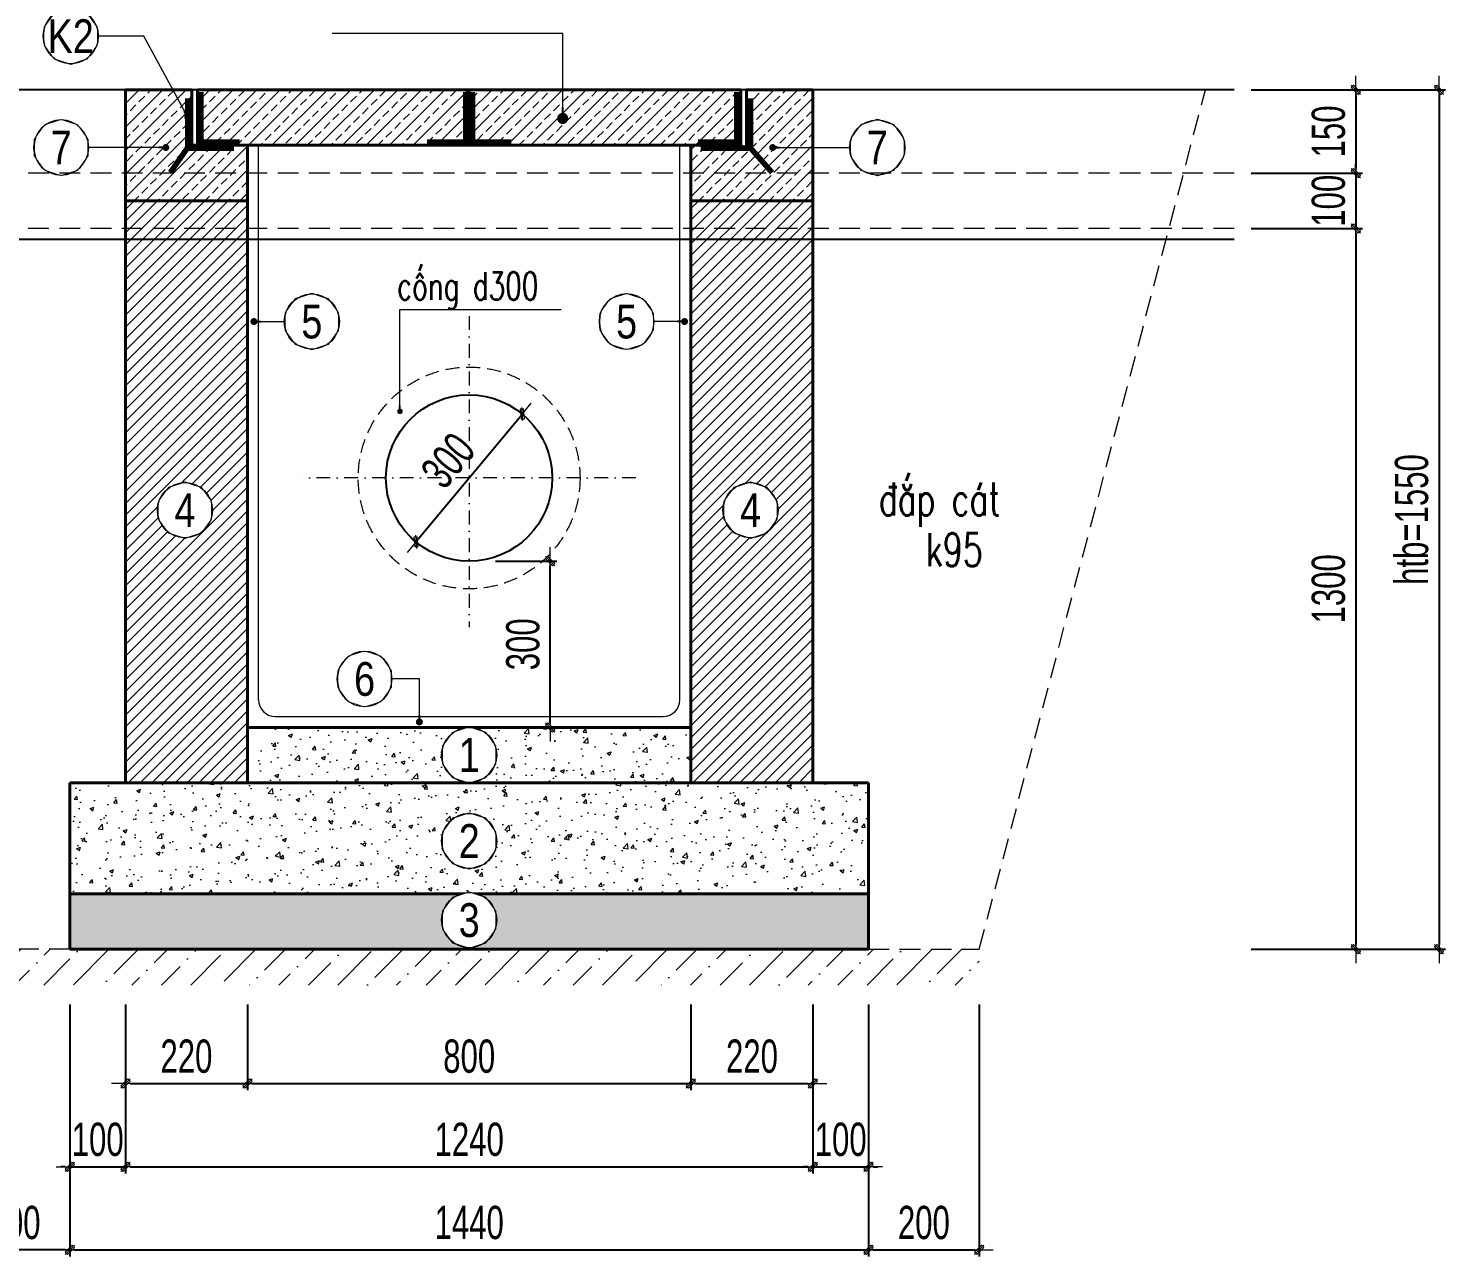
# Model space of a CAD drawing. Header units: inches. Extents: x -676 to 53517, y -16349 to 46516.
# Drawn here: x 28391 to 30947, y 23474 to 25689 of the extents above; entities that cross this region are included whole.
import ezdxf
from ezdxf.enums import TextEntityAlignment as Align

# ---------------------------------------------------------------- set-up
doc = ezdxf.new("R2010")
doc.units = ezdxf.units.IN
doc.header["$MEASUREMENT"] = 0
doc.set_wipeout_variables(frame=1)
doc.linetypes.add('DASHDOT', pattern=[1, 0.5, -0.25, 0, -0.25])
doc.linetypes.add('HIDDEN', pattern=[0.375, 0.25, -0.125])
for name, color, linetype, lineweight in [('dim', 144, 'Continuous', 13), ('hatch', 67, 'Continuous', 9), ('LC Dim', 8, 'Continuous', 18), ('LC Hatch', 252, 'Continuous', 9), ('LC ISO', 153, 'Continuous', 13), ('LC MANH DUT', 35, 'HIDDEN', 5), ('LC Net dam2', 6, 'Continuous', 40), ('LC Net manh', 9, 'Continuous', 5), ('LC Net thay', 7, 'Continuous', 25), ('LC Net truc', 79, 'DASHDOT', 13), ('LC Text1', 3, 'Continuous', 20), ('THEPDOC', 1, 'Continuous', 40)]:
    doc.layers.add(name, color=color, linetype=linetype, lineweight=lineweight)
doc.styles.add('General text 2', font='arial.ttf')
doc.styles.add('HOATBIF', font='hoatbif.shx', dxfattribs={"width": 0.7})
doc.styles.add('LC 3', font='vnsimli.shx', dxfattribs={"width": 0.75})
doc.styles.add('TXTDIM', font='', dxfattribs={"width": 0.7})
doc.styles.get('TXTDIM').set_extended_font_data('.VnArial')
doc.dimstyles.new('1-100(1-25)', dxfattribs={"dimscale": 25, "dimtxt": 2.5, "dimasz": 0.35, "dimexe": 0.5, "dimexo": 0, "dimgap": 0.8, "dimtad": 1, "dimdec": 0, "dimzin": 0, "dimdsep": 46, "dimtxsty": 'HOATBIF', "dimblk1": 'DOT', "dimblk2": 'DOT', "dimsah": 1, "dimcen": -1, "dimdle": 1, "dimclrd": 256, "dimclre": 256, "dimclrt": 4, "dimadec": 3, "dimazin": 2, "dimtfac": 0.333333, "dimtdec": 0, "dimtix": 1, "dimtmove": 2, "dimatfit": 3, "dimldrblk": 'DOT', "dimfxl": 1, "dimtvp": 0.833333, "dimtolj": 1, "dimtzin": 0, "dimarcsym": 0})
doc.dimstyles.new('DIM20', dxfattribs={"dimscale": 20, "dimtxt": 2.5, "dimasz": 0.3, "dimexe": 0.5, "dimexo": 0, "dimgap": 0.5, "dimtad": 1, "dimdec": 0, "dimzin": 12, "dimdsep": 46, "dimtxsty": 'TXTDIM', "dimblk": 'SLASH', "dimcen": 1.5, "dimclrd": 144, "dimclre": 144, "dimclrt": 1, "dimaunit": 1, "dimadec": 0, "dimazin": 0, "dimtfac": 1, "dimtdec": 0, "dimtix": 1, "dimtmove": 0, "dimatfit": 3, "dimldrblk": 'DOT', "dimfxl": 2, "dimtolj": 1, "dimtzin": 0, "dimlwd": 9, "dimlwe": 9, "dimarcsym": 1})
doc.dimstyles.new('DIM25', dxfattribs={"dimscale": 25, "dimtxt": 2.5, "dimasz": 0.3, "dimexe": 0.5, "dimexo": 0, "dimgap": 0.5, "dimtad": 1, "dimdec": 0, "dimzin": 12, "dimdsep": 46, "dimtxsty": 'TXTDIM', "dimblk": 'SLASH', "dimcen": 1.5, "dimclrd": 144, "dimclre": 144, "dimclrt": 1, "dimadec": 0, "dimazin": 0, "dimtfac": 1, "dimtdec": 0, "dimtix": 1, "dimtmove": 0, "dimatfit": 3, "dimldrblk": 'DOT', "dimfxl": 2, "dimtolj": 1, "dimtzin": 0, "dimlwd": 9, "dimlwe": 9, "dimarcsym": 1})

# ---------------------------------------------------------------- blocks, each defined once
blk = doc.blocks.new('_Dot')
at = {"color": 0, "linetype": 'ByBlock', "lineweight": -2}
blk.add_line((-0.5, 0), (-1, 0), dxfattribs=at)
at = {"color": 0, "linetype": 'ByBlock', "const_width": 0.5}
blk.add_lwpolyline([(-0.25, 0, 1), (0.25, 0, 1)], format="xyb", close=True, dxfattribs=at)
blk = doc.blocks.new('SLASH')
at = {"layer": 'dim', "color": 16, "linetype": 'Continuous'}
for p, q in [((-1.2, 0), (1.2, 0)), ((-0.6, -0.6), (0.6, 0.6))]:
    blk.add_line(p, q, dxfattribs=at)
blk = doc.blocks.new('DOT')
at = {"layer": 'LC Dim'}
blk.add_line((-3, 0), (3, 0), dxfattribs=at)
at = {"layer": 'LC Dim', "color": 4}
blk.add_line((-1, -1), (1, 1), dxfattribs=at)
blk.add_lwpolyline([(0.5, 1), (-1, -0.5), (-0.5, -1), (1, 0.5)], close=True, dxfattribs=at)
blk = doc.blocks.new('*D185')
at = {"layer": 'Defpoints', "color": 0, "transparency": 16777216}
for p in [(29233.3, 24728.4), (29332.1, 24728.4), (29233.3, 24428.4)]:
    blk.add_point(p, dxfattribs=at)
at = {"layer": 'LC Dim', "lineweight": -2, "transparency": 16777216}
for p, q in [((29233.3, 24728.4), (29344.1, 24728.4)), ((29332.1, 24436.8), (29332.1, 24720)), ((29233.3, 24428.4), (29344.1, 24428.4))]:
    blk.add_line(p, q, dxfattribs=at)
at = {"layer": 'LC Dim', "lineweight": -2, "transparency": 16777216, "xscale": 8.399999999999999, "yscale": 8.399999999999999, "zscale": 8.399999999999999}
for p, rotation in [((29332.1, 24728.4), 90), ((29332.1, 24428.4), 270)]:
    blk.add_blockref('DOT', p, dxfattribs=dict(at, rotation=rotation))
at = {"layer": 'LC Dim', "color": 4, "transparency": 16777216, "insert": (29282.9, 24578.4), "char_height": 60, "attachment_point": 5, "rotation": 90, "style": 'HOATBIF'}
blk.add_mtext('\\A1;300', dxfattribs=at)
blk = doc.blocks.new('*U66')
at = {"layer": 'Defpoints'}
blk.add_lwpolyline([(0, 4.25), (-2.5, 3.44), (-4.04, 1.31), (-4.04, -1.31), (-2.5, -3.44), (0, -4.25), (2.5, -3.44), (4.04, -1.31), (4.04, 1.31), (2.5, 3.44)], close=True, dxfattribs=at)
at = {"layer": 'LC Text1', "style": 'General text 2', "width": 0.8, "flags": 8}
blk.add_attdef('SYMBOL', text='', height=5.2, dxfattribs=at).set_placement((0, 0), align=Align.MIDDLE_CENTER)
blk.add_wipeout([(0, 4.25), (-2.5, 3.44), (-4.04, 1.31), (-4.04, -1.31), (-2.5, -3.44), (0, -4.25), (2.5, -3.44), (4.04, -1.31), (4.04, 1.31), (2.5, 3.44)]).dxf.layer = 'LC Net manh'
at = {"layer": 'LC ISO'}
blk.add_circle((0, 0), 4.25, dxfattribs=at)
blk = doc.blocks.new('*D186')
at = {"layer": 'Defpoints', "color": 0, "transparency": 16777216}
for p in [(28465.9, 23928.8), (28565.9, 23928.8), (28565.9, 23635.9)]:
    blk.add_point(p, dxfattribs=at)
at = {"layer": 'LC Dim', "lineweight": -2, "transparency": 16777216}
for p, q in [((28465.9, 23928.8), (28465.9, 23623.9)), ((28565.9, 23928.8), (28565.9, 23623.9)), ((28457.5, 23635.9), (28449.1, 23635.9)), ((28465.9, 23635.9), (28565.9, 23635.9)), ((28574.3, 23635.9), (28582.7, 23635.9))]:
    blk.add_line(p, q, dxfattribs=at)
at = {"layer": 'LC Dim', "lineweight": -2, "transparency": 16777216, "xscale": 8.399999999999999, "yscale": 8.399999999999999, "zscale": 8.399999999999999}
blk.add_blockref('DOT', (28465.9, 23635.9), dxfattribs=at)
at = {"layer": 'LC Dim', "lineweight": -2, "transparency": 16777216, "xscale": 8.399999999999999, "yscale": 8.399999999999999, "zscale": 8.399999999999999, "rotation": 180}
blk.add_blockref('DOT', (28565.9, 23635.9), dxfattribs=at)
at = {"layer": 'LC Dim', "color": 4, "transparency": 16777216, "insert": (28515.9, 23685.1), "char_height": 60, "attachment_point": 5, "style": 'HOATBIF'}
blk.add_mtext('\\A1;100', dxfattribs=at)
blk = doc.blocks.new('*D187')
at = {"layer": 'Defpoints', "color": 0, "transparency": 16777216}
for p in [(28565.9, 23928.8), (28785.9, 23928.8), (28785.9, 23785.9)]:
    blk.add_point(p, dxfattribs=at)
at = {"layer": 'LC Dim', "lineweight": -2, "transparency": 16777216}
for p, q in [((28565.9, 23928.8), (28565.9, 23773.9)), ((28785.9, 23928.8), (28785.9, 23773.9)), ((28574.3, 23785.9), (28777.5, 23785.9))]:
    blk.add_line(p, q, dxfattribs=at)
at = {"layer": 'LC Dim', "lineweight": -2, "transparency": 16777216, "xscale": 8.399999999999999, "yscale": 8.399999999999999, "zscale": 8.399999999999999, "rotation": 180}
blk.add_blockref('DOT', (28565.9, 23785.9), dxfattribs=at)
at = {"layer": 'LC Dim', "lineweight": -2, "transparency": 16777216, "xscale": 8.399999999999999, "yscale": 8.399999999999999, "zscale": 8.399999999999999}
blk.add_blockref('DOT', (28785.9, 23785.9), dxfattribs=at)
at = {"layer": 'LC Dim', "color": 4, "transparency": 16777216, "insert": (28675.9, 23835.1), "char_height": 60, "attachment_point": 5, "style": 'HOATBIF'}
blk.add_mtext('\\A1;220', dxfattribs=at)
blk = doc.blocks.new('*D188')
at = {"layer": 'Defpoints', "color": 0, "transparency": 16777216}
for p in [(28785.9, 23928.8), (29585.9, 23928.8), (29585.9, 23785.9)]:
    blk.add_point(p, dxfattribs=at)
at = {"layer": 'LC Dim', "lineweight": -2, "transparency": 16777216}
for p, q in [((28785.9, 23928.8), (28785.9, 23773.9)), ((29585.9, 23928.8), (29585.9, 23773.9)), ((28794.3, 23785.9), (29577.5, 23785.9))]:
    blk.add_line(p, q, dxfattribs=at)
at = {"layer": 'LC Dim', "lineweight": -2, "transparency": 16777216, "xscale": 8.399999999999999, "yscale": 8.399999999999999, "zscale": 8.399999999999999, "rotation": 180}
blk.add_blockref('DOT', (28785.9, 23785.9), dxfattribs=at)
at = {"layer": 'LC Dim', "lineweight": -2, "transparency": 16777216, "xscale": 8.399999999999999, "yscale": 8.399999999999999, "zscale": 8.399999999999999}
blk.add_blockref('DOT', (29585.9, 23785.9), dxfattribs=at)
at = {"layer": 'LC Dim', "color": 4, "transparency": 16777216, "insert": (29185.9, 23835.1), "char_height": 60, "attachment_point": 5, "style": 'HOATBIF'}
blk.add_mtext('\\A1;800', dxfattribs=at)
blk = doc.blocks.new('*D189')
at = {"layer": 'Defpoints', "color": 0, "transparency": 16777216}
for p in [(29585.9, 23928.8), (29805.9, 23928.8), (29805.9, 23785.9)]:
    blk.add_point(p, dxfattribs=at)
at = {"layer": 'LC Dim', "lineweight": -2, "transparency": 16777216}
for p, q in [((29585.9, 23928.8), (29585.9, 23773.9)), ((29805.9, 23928.8), (29805.9, 23773.9)), ((29594.3, 23785.9), (29797.5, 23785.9))]:
    blk.add_line(p, q, dxfattribs=at)
at = {"layer": 'LC Dim', "lineweight": -2, "transparency": 16777216, "xscale": 8.399999999999999, "yscale": 8.399999999999999, "zscale": 8.399999999999999, "rotation": 180}
blk.add_blockref('DOT', (29585.9, 23785.9), dxfattribs=at)
at = {"layer": 'LC Dim', "lineweight": -2, "transparency": 16777216, "xscale": 8.399999999999999, "yscale": 8.399999999999999, "zscale": 8.399999999999999}
blk.add_blockref('DOT', (29805.9, 23785.9), dxfattribs=at)
at = {"layer": 'LC Dim', "color": 4, "transparency": 16777216, "insert": (29695.9, 23835.1), "char_height": 60, "attachment_point": 5, "style": 'HOATBIF'}
blk.add_mtext('\\A1;220', dxfattribs=at)
blk = doc.blocks.new('*D190')
at = {"layer": 'Defpoints', "color": 0, "transparency": 16777216}
for p in [(29805.9, 23928.8), (29905.9, 23928.8), (29905.9, 23635.9)]:
    blk.add_point(p, dxfattribs=at)
at = {"layer": 'LC Dim', "lineweight": -2, "transparency": 16777216}
for p, q in [((29805.9, 23928.8), (29805.9, 23623.9)), ((29905.9, 23928.8), (29905.9, 23623.9)), ((29797.5, 23635.9), (29789.1, 23635.9)), ((29805.9, 23635.9), (29905.9, 23635.9)), ((29914.3, 23635.9), (29922.7, 23635.9))]:
    blk.add_line(p, q, dxfattribs=at)
at = {"layer": 'LC Dim', "lineweight": -2, "transparency": 16777216, "xscale": 8.399999999999999, "yscale": 8.399999999999999, "zscale": 8.399999999999999}
blk.add_blockref('DOT', (29805.9, 23635.9), dxfattribs=at)
at = {"layer": 'LC Dim', "lineweight": -2, "transparency": 16777216, "xscale": 8.399999999999999, "yscale": 8.399999999999999, "zscale": 8.399999999999999, "rotation": 180}
blk.add_blockref('DOT', (29905.9, 23635.9), dxfattribs=at)
at = {"layer": 'LC Dim', "color": 4, "transparency": 16777216, "insert": (29855.9, 23685.1), "char_height": 60, "attachment_point": 5, "style": 'HOATBIF'}
blk.add_mtext('\\A1;100', dxfattribs=at)
blk = doc.blocks.new('*D191')
at = {"layer": 'Defpoints', "color": 0, "transparency": 16777216}
for p in [(29905.9, 23928.8), (30105.9, 23928.8), (30105.9, 23485.9)]:
    blk.add_point(p, dxfattribs=at)
at = {"layer": 'LC Dim', "lineweight": -2, "transparency": 16777216}
for p, q in [((29905.9, 23928.8), (29905.9, 23473.9)), ((30105.9, 23928.8), (30105.9, 23473.9)), ((29914.3, 23485.9), (30097.5, 23485.9))]:
    blk.add_line(p, q, dxfattribs=at)
at = {"layer": 'LC Dim', "lineweight": -2, "transparency": 16777216, "xscale": 8.399999999999999, "yscale": 8.399999999999999, "zscale": 8.399999999999999, "rotation": 180}
blk.add_blockref('DOT', (29905.9, 23485.9), dxfattribs=at)
at = {"layer": 'LC Dim', "lineweight": -2, "transparency": 16777216, "xscale": 8.399999999999999, "yscale": 8.399999999999999, "zscale": 8.399999999999999}
blk.add_blockref('DOT', (30105.9, 23485.9), dxfattribs=at)
at = {"layer": 'LC Dim', "color": 4, "transparency": 16777216, "insert": (30005.9, 23535.1), "char_height": 60, "attachment_point": 5, "style": 'HOATBIF'}
blk.add_mtext('\\A1;200', dxfattribs=at)
blk = doc.blocks.new('*D192')
at = {"layer": 'Defpoints', "color": 0, "transparency": 16777216}
for p in [(28565.9, 23928.8), (29805.9, 23928.8), (29805.9, 23635.9)]:
    blk.add_point(p, dxfattribs=at)
at = {"layer": 'LC Dim', "lineweight": -2, "transparency": 16777216}
for p, q in [((28565.9, 23928.8), (28565.9, 23623.9)), ((29805.9, 23928.8), (29805.9, 23623.9)), ((28574.3, 23635.9), (29797.5, 23635.9))]:
    blk.add_line(p, q, dxfattribs=at)
at = {"layer": 'LC Dim', "lineweight": -2, "transparency": 16777216, "xscale": 8.399999999999999, "yscale": 8.399999999999999, "zscale": 8.399999999999999, "rotation": 180}
blk.add_blockref('DOT', (28565.9, 23635.9), dxfattribs=at)
at = {"layer": 'LC Dim', "lineweight": -2, "transparency": 16777216, "xscale": 8.399999999999999, "yscale": 8.399999999999999, "zscale": 8.399999999999999}
blk.add_blockref('DOT', (29805.9, 23635.9), dxfattribs=at)
at = {"layer": 'LC Dim', "color": 4, "transparency": 16777216, "insert": (29185.9, 23685.1), "char_height": 60, "attachment_point": 5, "style": 'HOATBIF'}
blk.add_mtext('\\A1;1240', dxfattribs=at)
blk = doc.blocks.new('*D193')
at = {"layer": 'Defpoints', "color": 0, "transparency": 16777216}
for p in [(28465.9, 23928.8), (29905.9, 23928.8), (29905.9, 23485.9)]:
    blk.add_point(p, dxfattribs=at)
at = {"layer": 'LC Dim', "lineweight": -2, "transparency": 16777216}
for p, q in [((28465.9, 23928.8), (28465.9, 23473.9)), ((29905.9, 23928.8), (29905.9, 23473.9)), ((28474.3, 23485.9), (29897.5, 23485.9))]:
    blk.add_line(p, q, dxfattribs=at)
at = {"layer": 'LC Dim', "lineweight": -2, "transparency": 16777216, "xscale": 8.399999999999999, "yscale": 8.399999999999999, "zscale": 8.399999999999999, "rotation": 180}
blk.add_blockref('DOT', (28465.9, 23485.9), dxfattribs=at)
at = {"layer": 'LC Dim', "lineweight": -2, "transparency": 16777216, "xscale": 8.399999999999999, "yscale": 8.399999999999999, "zscale": 8.399999999999999}
blk.add_blockref('DOT', (29905.9, 23485.9), dxfattribs=at)
at = {"layer": 'LC Dim', "color": 4, "transparency": 16777216, "insert": (29185.9, 23535.1), "char_height": 60, "attachment_point": 5, "style": 'HOATBIF'}
blk.add_mtext('\\A1;1440', dxfattribs=at)
blk = doc.blocks.new('*D194')
at = {"layer": 'Defpoints', "color": 0, "transparency": 16777216}
for p in [(28265.9, 23928.8), (28465.9, 23928.8), (28265.9, 23485.9)]:
    blk.add_point(p, dxfattribs=at)
at = {"layer": 'LC Dim', "lineweight": -2, "transparency": 16777216}
for p, q in [((28265.9, 23928.8), (28265.9, 23473.9)), ((28465.9, 23928.8), (28465.9, 23473.9)), ((28457.5, 23485.9), (28274.3, 23485.9))]:
    blk.add_line(p, q, dxfattribs=at)
at = {"layer": 'LC Dim', "lineweight": -2, "transparency": 16777216, "xscale": 8.399999999999999, "yscale": 8.399999999999999, "zscale": 8.399999999999999, "rotation": 180}
blk.add_blockref('DOT', (28265.9, 23485.9), dxfattribs=at)
at = {"layer": 'LC Dim', "lineweight": -2, "transparency": 16777216, "xscale": 8.399999999999999, "yscale": 8.399999999999999, "zscale": 8.399999999999999}
blk.add_blockref('DOT', (28465.9, 23485.9), dxfattribs=at)
at = {"layer": 'LC Dim', "color": 4, "transparency": 16777216, "insert": (28365.9, 23535.1), "char_height": 60, "attachment_point": 5, "style": 'HOATBIF'}
blk.add_mtext('\\A1;200', dxfattribs=at)
blk = doc.blocks.new('*D269')
at = {"layer": 'Defpoints', "color": 0, "transparency": 16777216}
for p in [(29281.8, 24993.7, 0), (29281.8, 24993.7), (29089.9, 24763.1, 0)]:
    blk.add_point(p, dxfattribs=at)
at = {"layer": 'LC Dim', "lineweight": -2, "transparency": 16777216}
for p, q in [((29281.8, 24993.7), (29272.6, 25001.4)), ((29095.3, 24769.6), (29276.4, 24987.3)), ((29089.9, 24763.1), (29080.7, 24770.8))]:
    blk.add_line(p, q, dxfattribs=at)
at = {"layer": 'LC Dim', "lineweight": -2, "transparency": 16777216, "xscale": 8.399999999999999, "yscale": 8.399999999999999, "zscale": 8.399999999999999}
for p, rotation in [((29281.8, 24993.7), 50.23616408558207), ((29089.9, 24763.1), 230.2361640855821)]:
    blk.add_blockref('DOT', p, dxfattribs=dict(at, rotation=rotation))
at = {"layer": 'LC Dim', "color": 4, "transparency": 16777216, "insert": (29148.1, 24909.9), "char_height": 60, "attachment_point": 5, "rotation": 50.2362, "style": 'HOATBIF'}
blk.add_mtext('\\A1;300', dxfattribs=at)
blk = doc.blocks.new('*D270')
at = {"layer": 'Defpoints', "color": 0, "transparency": 16777216}
for p in [(30596.5, 25578.4), (30596.5, 25428.4), (30785, 25428.4)]:
    blk.add_point(p, dxfattribs=at)
at = {"layer": 'LC Dim', "lineweight": -2, "transparency": 16777216}
for p, q in [((30596.5, 25578.4), (30797, 25578.4)), ((30785, 25570), (30785, 25436.8)), ((30596.5, 25428.4), (30797, 25428.4))]:
    blk.add_line(p, q, dxfattribs=at)
at = {"layer": 'LC Dim', "lineweight": -2, "transparency": 16777216, "xscale": 8.399999999999999, "yscale": 8.399999999999999, "zscale": 8.399999999999999}
for p, rotation in [((30785, 25578.4), 90), ((30785, 25428.4), 270)]:
    blk.add_blockref('DOT', p, dxfattribs=dict(at, rotation=rotation))
at = {"layer": 'LC Dim', "color": 4, "transparency": 16777216, "insert": (30735.8, 25503.4), "char_height": 60, "attachment_point": 5, "rotation": 90, "style": 'HOATBIF'}
blk.add_mtext('\\A1;150', dxfattribs=at)
blk = doc.blocks.new('*D271')
at = {"layer": 'Defpoints', "color": 0, "transparency": 16777216}
for p in [(30596.5, 25428.4), (30596.5, 25328.4), (30785, 25328.4)]:
    blk.add_point(p, dxfattribs=at)
at = {"layer": 'LC Dim', "lineweight": -2, "transparency": 16777216}
for p, q in [((30785, 25436.8), (30785, 25445.2)), ((30596.5, 25428.4), (30797, 25428.4)), ((30785, 25428.4), (30785, 25328.4)), ((30596.5, 25328.4), (30797, 25328.4)), ((30785, 25320), (30785, 25311.6))]:
    blk.add_line(p, q, dxfattribs=at)
at = {"layer": 'LC Dim', "lineweight": -2, "transparency": 16777216, "xscale": 8.399999999999999, "yscale": 8.399999999999999, "zscale": 8.399999999999999}
for p, rotation in [((30785, 25428.4), 270), ((30785, 25328.4), 90)]:
    blk.add_blockref('DOT', p, dxfattribs=dict(at, rotation=rotation))
at = {"layer": 'LC Dim', "color": 4, "transparency": 16777216, "insert": (30735.8, 25378.4), "char_height": 60, "attachment_point": 5, "rotation": 90, "style": 'HOATBIF'}
blk.add_mtext('\\A1;100', dxfattribs=at)
blk = doc.blocks.new('*D272')
at = {"layer": 'Defpoints', "color": 0, "transparency": 16777216}
for p in [(30596.5, 25328.4), (30596.5, 24028.4), (30785, 24028.4)]:
    blk.add_point(p, dxfattribs=at)
at = {"layer": 'LC Dim', "lineweight": -2, "transparency": 16777216}
for p, q in [((30596.5, 25328.4), (30797, 25328.4)), ((30785, 25320), (30785, 24036.8)), ((30596.5, 24028.4), (30797, 24028.4))]:
    blk.add_line(p, q, dxfattribs=at)
at = {"layer": 'LC Dim', "lineweight": -2, "transparency": 16777216, "xscale": 8.399999999999999, "yscale": 8.399999999999999, "zscale": 8.399999999999999}
for p, rotation in [((30785, 25328.4), 90), ((30785, 24028.4), 270)]:
    blk.add_blockref('DOT', p, dxfattribs=dict(at, rotation=rotation))
at = {"layer": 'LC Dim', "color": 4, "transparency": 16777216, "insert": (30735.8, 24678.4), "char_height": 60, "attachment_point": 5, "rotation": 90, "style": 'HOATBIF'}
blk.add_mtext('\\A1;1300', dxfattribs=at)
blk = doc.blocks.new('*D273')
at = {"layer": 'Defpoints', "color": 0, "transparency": 16777216}
for p in [(30596.5, 25578.4), (30596.5, 24028.4), (30935, 24028.4)]:
    blk.add_point(p, dxfattribs=at)
at = {"layer": 'LC Dim', "lineweight": -2, "transparency": 16777216}
for p, q in [((30596.5, 25578.4), (30947, 25578.4)), ((30935, 25570), (30935, 24036.8)), ((30596.5, 24028.4), (30947, 24028.4))]:
    blk.add_line(p, q, dxfattribs=at)
at = {"layer": 'LC Dim', "lineweight": -2, "transparency": 16777216, "xscale": 8.399999999999999, "yscale": 8.399999999999999, "zscale": 8.399999999999999}
for p, rotation in [((30935, 25578.4), 90), ((30935, 24028.4), 270)]:
    blk.add_blockref('DOT', p, dxfattribs=dict(at, rotation=rotation))
at = {"layer": 'LC Dim', "color": 4, "transparency": 16777216, "insert": (30885.8, 24803.4), "char_height": 60, "attachment_point": 5, "rotation": 90, "style": 'HOATBIF'}
blk.add_mtext('\\A1;htb=1550', dxfattribs=at)

msp = doc.modelspace()

# ---------------------------------------------------------------- hatches: boundary and pattern name
at = {"layer": 'LC Hatch'}
h = msp.add_hatch(dxfattribs=at)
h.set_pattern_fill('ANSI33', color=256, scale=120, style=0)
h.paths.add_polyline_path([(28566, 25578.4), (28685.9, 25578.4), (28685.9, 25478.4), (28786, 25478.4), (28786, 25378.4), (28566, 25378.4)])
h = msp.add_hatch(dxfattribs=at)
h.set_pattern_fill('ANSI33', color=256, scale=120, style=0)
h.paths.add_polyline_path([(29186, 25578.4), (28696, 25578.4), (28696, 25478.4), (29186, 25478.4)])
h = msp.add_hatch(dxfattribs=at)
h.set_pattern_fill('ANSI33', color=256, scale=120, style=0)
h.paths.add_polyline_path([(29186, 25578.4), (29665.9, 25578.4), (29665.9, 25478.4), (29186, 25478.4)])
h = msp.add_hatch(dxfattribs=at)
h.set_pattern_fill('ANSI33', color=256, scale=120, style=0)
h.paths.add_polyline_path([(29805.9, 25578.4), (29695.9, 25578.4), (29695.9, 25478.4), (29585.9, 25478.4), (29585.9, 25378.4), (29805.9, 25378.4)])
h = msp.add_hatch(dxfattribs=at)
h.set_pattern_fill('ANSI31', color=256, scale=120, style=0)
h.paths.add_polyline_path([(29805.9, 25378.4), (29585.9, 25378.4), (29585.9, 24328.4), (29805.9, 24328.4)])
h.paths.add_polyline_path([(28786, 25378.4), (28566, 25378.4), (28566, 24328.4), (28786, 24328.4)])
h = msp.add_hatch(dxfattribs=at)
h.set_pattern_fill('AR-CONC', color=256, scale=10, style=0)
h.set_pattern_definition([(50, (-145538.183, 2943.584), (71.726018, -6.275213), [7.5, -82.5]), (355, (-145538.18, 2943.58), (-13.875133, 75.219213), [6, -66]), (100.4514, (-145532.206, 2943.06), (57.850938, 68.943954), [6.37402, -70.11421]), (46.1842, (-145538.18, 2963.58), (106.724105, -16.5519), [11.25, -123.75]), (96.6356, (-145529.29, 2962.2), (93.46627, 97.41179), [9.56103, -105.1713]), (351.1842, (-145538.18, 2963.58), (93.466195, 97.41186), [9, -99]), (21, (-145528.183, 2958.584), (59.690705, -40.26189), [7.5, -82.5]), (326, (-145528.18, 2958.58), (24.331533, 72.515005), [6, -66]), (71.4514, (-145523.21, 2955.23), (84.022263, 32.25305), [6.37402, -70.11421]), (37.5, (-145538.183, 2943.584), (1.2159855, 33.2893854), [0, -65.2, 0, -67, 0, -66.25]), (7.5, (-145538.183, 2943.584), (26.306954, 39.441171), [0, -38.2, 0, -63.7, 0, -25.25]), (327.5, (-145560.483, 2943.584), (53.3822436, -2.255487), [0, -25, 0, -78, 0, -103.5]), (317.5, (-145570.483, 2943.584), (58.318617, 10.010498), [0, -32.5, 0, -51.8, 0, -73.5])])
h.paths.add_polyline_path([(29585.9, 24328.4), (29585.9, 24428.4), (28786, 24428.4), (28786, 24328.4)])
h = msp.add_hatch(dxfattribs=at)
h.set_pattern_fill('AR-CONC', color=256, scale=10, style=0)
h.set_pattern_definition([(50, (0, 0), (71.72602, -6.27521), [7.5, -82.5]), (355, (0, 0), (-13.87513, 75.21921), [6, -66]), (100.45144, (5.98, -0.52), (57.85088, 68.944), [6.37402, -70.11421]), (46.1842, (0, 20), (106.72413, -16.55193), [11.25, -123.75]), (96.63564, (8.89, 18.62), (93.4662, 97.41186), [9.56103, -105.17138]), (351.18416, (0, 20), (93.4662, 97.41186), [9, -99]), (21, (10, 15), (59.690705, -40.26189), [7.5, -82.5]), (326, (10, 15), (24.33153, 72.515), [6, -66]), (71.45144, (14.974, 11.645), (84.02224, 32.25312), [6.37402, -70.11421]), (37.5, (0, 0), (1.215986, 33.289385), [0, -65.2, 0, -67, 0, -66.25]), (7.5, (0, 0), (26.306954, 39.44117), [0, -38.2, 0, -63.7, 0, -25.25]), (327.5, (-22.3, 0), (53.382244, -2.255487), [0, -25, 0, -78, 0, -103.5]), (317.5, (-32.3, 0), (58.318617, 10.0105), [0, -32.5, 0, -51.8, 0, -73.5])])
h.paths.add_polyline_path([(28465.9, 24328.4), (28465.9, 24128.4), (29905.9, 24128.4), (29905.9, 24328.4)])
h = msp.add_hatch(dxfattribs=at)
h.set_pattern_fill('GRAVEL', color=256, scale=80)
h.set_pattern_definition([(228.0128, (-145480.5835, 3023.5837), (-639.99985857, -720.00010733), [10.76288, -1065.52704]), (184.9697, (-145487.7835, 3015.5837), (960.00008412, 79.99930456), [18.46944, -1828.474]), (132.5104, (-145506.1835, 3013.9837), (799.99925747, -880.00069391), [13.02304, -1289.28256]), (267.2737, (-145537.3835, 2993.9837), (79.99968142, 1600.0000236), [16.81904, -1665.08464]), (292.8337, (-145538.1835, 2977.1837), (-400.000792435, 959.99971294), [16.4924, -1632.74984]), (357.2737, (-145531.7835, 2961.9837), (-1600.0000236, 79.99968142), [16.81904, -1665.08464]), (37.6942, (-145514.9835, 2961.1837), (-1040.00058765, -799.999232413), [22.24232, -2201.98792]), (72.2553, (-145497.3835, 2974.7837), (560.000861016, 1759.9996985), [20.99904, -2078.90568]), (121.4296, (-145490.9835, 2994.7837), (-640.000658734, 1039.99960292), [16.876, -1670.72584]), (175.2364, (-145499.7835, 3009.184), (880.0000757, -79.99932261), [19.26656, -944.06104]), (222.3974, (-145518.9835, 3010.7837), (-960.000588086, -879.99936656), [24.91584, -2466.67]), (138.8141, (-145458.1835, 2993.184), (-560.00023574, 479.99978507), [8.50408, -841.90752]), (171.4692, (-145464.5835, 2998.7837), (1039.999862785, -160.0006328), [16.17896, -1601.72088]), (225, (-145480.583, 3001.184), (-9e-15, -80.000025), [11.31368, -101.82336]), (203.1986, (-145486.183, 3010.784), (399.99997845, 160.000106), [6.09264, -603.1692]), (291.8014, (-145491.783, 3008.384), (-79.9999928, 240.0000218), [8.61624, -422.19696]), (30.9638, (-145488.583, 3000.384), (239.9998418, 160.0001987), [13.99432, -452.48184]), (161.5651, (-145476.583, 3007.584), (160.0000348, -79.9998723), [10.11928, -242.86296]), (16.3895, (-145538.1835, 3008.3837), (800.00017587, 239.99941679), [14.176, -1403.4276]), (70.3462, (-145524.5835, 3012.3837), (-319.99961979, -880.00017085), [11.89288, -1177.39264]), (293.1986, (-145476.583, 3023.584), (-160.000106, 399.99997845), [12.1852, -597.07664]), (343.6105, (-145471.7835, 3012.3837), (-800.00017587, 239.99941679), [14.176, -1403.4276]), (339.444, (-145538.183, 2958.784), (-400.00014756, 159.9996797), [13.6704, -669.84992]), (294.7751, (-145525.3835, 2953.9837), (-399.99937514, 880.00027375), [11.45424, -1133.97144]), (66.8014, (-145475.783, 2943.584), (160.000106, 399.99997845), [12.1852, -597.07664]), (17.354, (-145470.9835, 2954.7837), (-1040.00016153, -319.99956018), [13.41048, -1327.63392]), (69.444, (-145514.983, 2943.584), (-159.9996797, -400.00014756), [6.8352, -676.68512]), (101.3099, (-145480.583, 2943.584), (-79.9998106, 320.0000602), [4.0792, -403.84232]), (165.9638, (-145481.383, 2947.584), (240.0000437, -79.9998446), [16.4924, -313.356]), (186.009, (-145497.3835, 2951.5837), (799.99998007, 79.9999454), [15.284, -1513.11384]), (303.6901, (-145488.583, 2993.184), (-80.0001068, 159.9999646), [11.53776, -276.90632]), (353.1572, (-145482.1835, 2983.5837), (1359.99994924, -160.000639834), [20.14352, -1994.20504]), (60.9454, (-145462.1835, 2981.184), (-320.00000218, -560.00003077), [8.23648, -815.41392]), (90, (-145458.18, 2988.38), (-80, 80), [4.8, -75.2]), (120.2564, (-145498.9835, 2953.9837), (319.99959094, -560.00019647), [11.11392, -1100.2816]), (48.0128, (-145504.5835, 2963.5837), (639.99985857, 720.00010733), [21.52576, -1054.76416]), (0, (-145490.18, 2979.58), (80, 80), [20.8, -59.2]), (325.3048, (-145469.3835, 2979.5837), (-799.99954072, 560.00068877), [12.64912, -1252.26192]), (254.0546, (-145458.983, 2972.384), (-79.99999114, -320.0000101), [11.64816, -570.76064]), (207.646, (-145462.1835, 2961.1837), (-1519.999664574, -800.000617054), [18.9652, -1877.55792]), (175.4261, (-145478.9835, 2952.3837), (-1040.000044665, 79.999584093), [20.06392, -1986.32592])])
h.paths.add_polyline_path([(29905.9, 24028.4), (29905.9, 24128.4), (28465.9, 24128.4), (28465.9, 24028.4)])
h = msp.add_hatch(dxfattribs=at)
h.set_pattern_fill('ANSI36', color=256, scale=300)
h.paths.add_polyline_path([(28265.9, 24028.4), (28265.9, 23963.8), (29205.9, 23963.8), (29205.9, 24028.4)])
h = msp.add_hatch(dxfattribs=at)
h.set_pattern_fill('ANSI36', color=256, scale=300)
h.paths.add_polyline_path([(30105.9, 23963.8), (30105.9, 24028.4), (29165.9, 24028.4), (29165.9, 23963.8)])

# ---------------------------------------------------------------- linework, layer by layer
at = {"layer": 'LC MANH DUT', "ltscale": 150, "elevation": 0}
for points in [[(29905.9, 24028.4), (30105.9, 24028.4), (30513.8, 25578.4)], [(30565.5, 25328.4), (27833, 25328.4)]]:
    msp.add_lwpolyline(points, dxfattribs=at)
at = {"layer": 'LC MANH DUT', "ltscale": 100}
msp.add_circle((29185.8, 24878.4, 0), 200, dxfattribs=at)
at = {"layer": 'LC Net dam2'}
for p, q in [((28685.9, 25578.4, 0), (28685.9, 25478.4, 0)), ((29186, 25578.4, 0), (28696, 25578.4, 0)), ((29186, 25478.4, 0), (29186, 25578.4, 0)), ((29186, 25578.4, 0), (29675.9, 25578.4, 0)), ((29685.9, 25578.4, 0), (29685.9, 25478.4, 0)), ((29685.9, 25578.4, 0), (29686, 25578.4, 0)), ((28785.9, 25478.4, 0), (28685.9, 25478.4, 0)), ((29186, 25478.4, 0), (28735.9, 25478.4, 0)), ((29186, 25478.4, 0), (29636, 25478.4, 0)), ((28566, 25378.4, 0), (28786, 25378.4, 0)), ((28566, 24328.4, 0), (28566, 25378.4, 0)), ((28786, 24328.4, 0), (28786, 25378.4, 0)), ((29585.9, 24328.4, 0), (29585.9, 25378.4, 0)), ((29805.9, 25378.4, 0), (29585.9, 25378.4, 0)), ((29805.9, 24328.4, 0), (29805.9, 25378.4, 0)), ((28785.9, 24428.4, 0), (29585.9, 24428.4, 0)), ((28465.9, 24328.4, 0), (29905.9, 24328.4, 0)), ((28465.9, 24328.4, 0), (28465.9, 24028.4, 0)), ((29905.9, 24328.4, 0), (29905.9, 24028.4, 0)), ((28465.9, 24128.4, 0), (29905.9, 24128.4, 0)), ((28465.9, 24028.4, 0), (29905.9, 24028.4, 0))]:
    msp.add_line(p, q, dxfattribs=at)
at = {"layer": 'LC Net dam2', "elevation": 0}
for points in [[(28566, 25578.4), (28566, 25378.4), (28786, 25378.4), (28786, 25478.4), (28696, 25478.4), (28696, 25578.4)], [(28685.9, 25578.4), (28566, 25578.4)], [(29805.9, 25578.4), (29805.9, 25378.4), (29585.9, 25378.4), (29585.9, 25478.4), (29675.9, 25478.4), (29675.9, 25578.4)], [(29685.9, 25578.4), (29805.9, 25578.4)]]:
    msp.add_lwpolyline(points, dxfattribs=at)
at = {"layer": 'LC Net manh'}
for p, q in [((28805.9, 24478.4, 0), (28805.9, 25478.4, 0)), ((29565.9, 24478.4, 0), (29565.9, 25478.4, 0)), ((28835.9, 24448.4, 0), (29535.9, 24448.4, 0))]:
    msp.add_line(p, q, dxfattribs=at)
for centre, start, end in [((28835.9, 24478.4, 0), 180, 270), ((29535.9, 24478.4, 0), 270, 0)]:
    msp.add_arc(centre, 30, start, end, dxfattribs=at)
at = {"layer": 'LC Net thay', "elevation": 0}
for points in [[(30565.5, 25578.4), (27833, 25578.4)], [(30565.5, 25308.4), (27833, 25308.4)]]:
    msp.add_lwpolyline(points, dxfattribs=at)
at = {"layer": 'LC Net thay'}
msp.add_circle((29185.8, 24878.4, 0), 150, dxfattribs=at)
at = {"layer": 'LC Net truc', "color": 1, "ltscale": 50}
for p, q in [((29185.8, 25170.4, 0), (29185.9, 24609.2, 0)), ((29486.5, 24878.4, 0), (28885.2, 24878.4, 0))]:
    msp.add_line(p, q, dxfattribs=at)
at = {"layer": 'THEPDOC', "linetype": 'Continuous', "const_width": 10, "elevation": 0}
for points in [[(28678.4, 25563.1), (28678.4, 25473.1), (28761.8, 25473.1)], [(28702.2, 25574.3), (28702.2, 25484.3), (28772.2, 25484.3)], [(29179.9, 25574.3), (29179.9, 25484.3), (29109.9, 25484.3)], [(29192.1, 25574.3), (29192.1, 25484.3), (29262.1, 25484.3)], [(29668.6, 25574.3), (29668.6, 25484.3), (29598.6, 25484.3)], [(29693.6, 25563.1), (29693.6, 25473.1), (29603.2, 25473.1)], [(28681.9, 25479.8), (28646.9, 25429.2)], [(29693.6, 25473.1), (29732.2, 25429.2)]]:
    msp.add_lwpolyline(points, dxfattribs=at)

# ---------------------------------------------------------------- block references
at = {"layer": 'LC Net manh'}
ref = msp.add_blockref('*U66', (28467.2, 25675.3), dxfattribs=dict(at, xscale=11.70974117654345, yscale=11.70974117654345, zscale=11.70974117654345))
ref.add_attrib('SYMBOL', 'K2', dxfattribs={"layer": 'LC Text1', "height": 60.89, "style": 'General text 2', "width": 0.8}).set_placement((28467.2, 25675.3), align=Align.MIDDLE_CENTER)
ref = msp.add_blockref('*U66', (28449.9, 25474.4, 0), dxfattribs=dict(at, xscale=-11.70974117654345, yscale=11.70974117654345, zscale=11.70974117654345))
ref.add_attrib('SYMBOL', '7', dxfattribs={"layer": 'LC Text1', "height": 60.9, "style": 'General text 2', "width": 0.8}).set_placement((28449.9, 25474.4, 0), align=Align.MIDDLE_CENTER)

# ---------------------------------------------------------------- texts
at = {"layer": 'LC Text1', "color": 3, "style": 'LC 3', "width": 0.7}
for s, height, p in [('cèng d300', 50, (29055.8, 25199.8, 0)), ('®¾p c¸t', 60, (29924.5, 24810.5)), ('k95', 60, (30009.5, 24719))]:
    msp.add_text(s, height=height, dxfattribs=at).set_placement(p)

# ---------------------------------------------------------------- dimensions: what is measured, and where the dimension line sits
at = {"layer": 'LC Dim'}
for base, p1, p2, angle, picture, middle in [((30785, 25428.4), (30596.5, 25578.4), (30596.5, 25428.4), 90, '*D270', (30735.8, 25503.4)), ((29332.1, 24728.4, 0), (29233.3, 24428.4, 0), (29233.3, 24728.4, 0), 90, '*D185', (29282.9, 24578.4, 0)), ((28265.9, 23485.9, 0), (28465.9, 23928.8, 0), (28265.9, 23928.8, 0), 180, '*D194', (28365.9, 23535.1, 0))]:
    dim = msp.add_linear_dim(base=base, p1=p1, p2=p2, angle=angle, dimstyle='1-100(1-25)', override={"dimscale": 24}, dxfattribs=at)
    dim.commit()
    dim.dimension.update_dxf_attribs({"geometry": picture, "text_midpoint": middle})
at = {"layer": 'LC Dim', "color": 1}
dim = msp.add_linear_dim(base=(30935, 24028.4), p1=(30596.5, 25578.4), p2=(30596.5, 24028.4), angle=90, text='htb=<>', dimstyle='1-100(1-25)', override={"dimscale": 24}, dxfattribs=at)
dim.commit()
dim.dimension.update_dxf_attribs({"geometry": '*D273', "text_midpoint": (30885.8, 24803.4)})
for base, p1, p2, picture, middle in [((30785, 25328.4), (30596.5, 25428.4), (30596.5, 25328.4), '*D271', (30735.8, 25378.4)), ((30785, 24028.4), (30596.5, 25328.4), (30596.5, 24028.4), '*D272', (30735.8, 24678.4))]:
    dim = msp.add_linear_dim(base=base, p1=p1, p2=p2, angle=90, dimstyle='1-100(1-25)', override={"dimscale": 24}, dxfattribs=at)
    dim.commit()
    dim.dimension.update_dxf_attribs({"geometry": picture, "text_midpoint": middle})
at = {"layer": 'LC Dim'}
dim = msp.add_aligned_dim(p1=(29089.9, 24763.1, 0), p2=(29281.8, 24993.7, 0), distance=0, dimstyle='1-100(1-25)', override={"dimscale": 24}, dxfattribs=at)
dim.commit()
dim.dimension.update_dxf_attribs({"geometry": '*D269', "text_midpoint": (29148.1, 24909.9)})
for base, p1, p2, picture, middle in [((28565.9, 23635.9, 0), (28465.9, 23928.8, 0), (28565.9, 23928.8, 0), '*D186', (28515.9, 23685.1, 0)), ((29905.9, 23485.9, 0), (28465.9, 23928.8, 0), (29905.9, 23928.8, 0), '*D193', (29185.9, 23535.1, 0)), ((28785.9, 23785.9, 0), (28565.9, 23928.8, 0), (28785.9, 23928.8, 0), '*D187', (28675.9, 23835.1, 0)), ((29805.9, 23635.9, 0), (28565.9, 23928.8, 0), (29805.9, 23928.8, 0), '*D192', (29185.9, 23685.1, 0)), ((29585.9, 23785.9, 0), (28785.9, 23928.8, 0), (29585.9, 23928.8, 0), '*D188', (29185.9, 23835.1, 0)), ((29805.9, 23785.9, 0), (29585.9, 23928.8, 0), (29805.9, 23928.8, 0), '*D189', (29695.9, 23835.1, 0)), ((29905.9, 23635.9, 0), (29805.9, 23928.8, 0), (29905.9, 23928.8, 0), '*D190', (29855.9, 23685.1, 0)), ((30105.9, 23485.9, 0), (29905.9, 23928.8, 0), (30105.9, 23928.8, 0), '*D191', (30005.9, 23535.1, 0))]:
    dim = msp.add_linear_dim(base=base, p1=p1, p2=p2, dimstyle='1-100(1-25)', override={"dimscale": 24}, dxfattribs=at)
    dim.commit()
    dim.dimension.update_dxf_attribs({"geometry": picture, "text_midpoint": middle})

# ---------------------------------------------------------------- leaders
at = {"layer": 'hatch'}
msp.add_leader([(29354.5, 25526.9, 0), (29354.5, 25680.3, 0), (28939, 25680.3, 0)], dimstyle='DIM20', override={"dimasz": 1, "dimgap": 0.5, "dimtad": 0}, dxfattribs=at)
at = {"layer": 'LC ISO'}
msp.add_leader([(29061, 24998.5, 0), (29061, 25182.2, 0), (29351.7, 25182.2, 0)], dimstyle='DIM20', override={"dimasz": 0.5, "dimgap": 0.5, "dimtad": 0}, dxfattribs=at)

# ---------------------------------------------------------------- next in the draw order: linework, layer by layer
at = {"layer": 'LC MANH DUT', "ltscale": 150, "elevation": 0}
msp.add_lwpolyline([(28465.9, 24028.4), (28265.9, 24028.4), (27878.4, 25578.4)], dxfattribs=at)

# ---------------------------------------------------------------- next in the draw order: block references
at = {"layer": 'LC Net manh'}
ref = msp.add_blockref('*U66', (29922, 25474.4, 0), dxfattribs=dict(at, xscale=11.70974117654345, yscale=11.70974117654345, zscale=11.70974117654345))
ref.add_attrib('SYMBOL', '7', dxfattribs={"layer": 'LC Text1', "height": 60.9, "style": 'General text 2', "width": 0.8}).set_placement((29922, 25474.4, 0), align=Align.MIDDLE_CENTER)
ref = msp.add_blockref('*U66', (28902.1, 25160.5, 0), dxfattribs=dict(at, xscale=11.70974117654345, yscale=11.70974117654345, zscale=11.70974117654345))
ref.add_attrib('SYMBOL', '5', dxfattribs={"layer": 'LC Text1', "height": 60.9, "style": 'General text 2', "width": 0.8}).set_placement((28902.1, 25160.5, 0), align=Align.MIDDLE_CENTER)
ref = msp.add_blockref('*U66', (29469.8, 25160.5, 0), dxfattribs=dict(at, xscale=-11.70974117654345, yscale=11.70974117654345, zscale=11.70974117654345))
ref.add_attrib('SYMBOL', '5', dxfattribs={"layer": 'LC Text1', "height": 60.9, "style": 'General text 2', "width": 0.8}).set_placement((29469.8, 25160.5, 0), align=Align.MIDDLE_CENTER)
ref = msp.add_blockref('*U66', (28673.2, 24820.2, 0), dxfattribs=dict(at, xscale=11.70974117654345, yscale=11.70974117654345, zscale=11.70974117654345))
ref.add_attrib('SYMBOL', '4', dxfattribs={"layer": 'LC Text1', "height": 60.9, "style": 'General text 2', "width": 0.8}).set_placement((28673.2, 24820.2, 0), align=Align.MIDDLE_CENTER)
ref = msp.add_blockref('*U66', (29693.2, 24820.2, 0), dxfattribs=dict(at, xscale=11.70974117654345, yscale=11.70974117654345, zscale=11.70974117654345))
ref.add_attrib('SYMBOL', '4', dxfattribs={"layer": 'LC Text1', "height": 60.9, "style": 'General text 2', "width": 0.8}).set_placement((29693.2, 24820.2, 0), align=Align.MIDDLE_CENTER)
ref = msp.add_blockref('*U66', (28997.2, 24515.9, 0), dxfattribs=dict(at, xscale=-11.70974117654345, yscale=11.70974117654345, zscale=11.70974117654345))
ref.add_attrib('SYMBOL', '6', dxfattribs={"layer": 'LC Text1', "height": 60.9, "style": 'General text 2', "width": 0.8}).set_placement((28997.2, 24515.9, 0), align=Align.MIDDLE_CENTER)
ref = msp.add_blockref('*U66', (29185.9, 24378.7, 0), dxfattribs=dict(at, xscale=11.70974117654345, yscale=11.70974117654345, zscale=11.70974117654345))
ref.add_attrib('SYMBOL', '1', dxfattribs={"layer": 'LC Text1', "height": 60.9, "style": 'General text 2', "width": 0.8}).set_placement((29185.9, 24378.7, 0), align=Align.MIDDLE_CENTER)
ref = msp.add_blockref('*U66', (29185.9, 24223.6, 0), dxfattribs=dict(at, xscale=11.70974117654345, yscale=11.70974117654345, zscale=11.70974117654345))
ref.add_attrib('SYMBOL', '2', dxfattribs={"layer": 'LC Text1', "height": 60.9, "style": 'General text 2', "width": 0.8}).set_placement((29185.9, 24223.6, 0), align=Align.MIDDLE_CENTER)
ref = msp.add_blockref('*U66', (29185.9, 24080.9, 0), dxfattribs=dict(at, xscale=11.70974117654345, yscale=11.70974117654345, zscale=11.70974117654345))
ref.add_attrib('SYMBOL', '3', dxfattribs={"layer": 'LC Text1', "height": 60.9, "style": 'General text 2', "width": 0.8}).set_placement((29185.9, 24080.9, 0), align=Align.MIDDLE_CENTER)

# ---------------------------------------------------------------- next in the draw order: leaders
at = {"layer": 'LC ISO'}
for points in [[(28678.4, 25529), (28599.1, 25675.3), (28517, 25675.3)], [(28638.7, 25474.4, 0), (28524.8, 25474.4, 0), (28499.6, 25474.4, 0)]]:
    msp.add_leader(points, dimstyle='DIM25', override={"dimasz": 0.5, "dimtad": 0}, dxfattribs=at)

# ---------------------------------------------------------------- next in the draw order: linework, layer by layer
at = {"layer": 'LC MANH DUT', "ltscale": 150, "elevation": 0}
msp.add_lwpolyline([(30565.5, 25428.4), (27833, 25428.4)], dxfattribs=at)

# ---------------------------------------------------------------- next in the draw order: leaders
at = {"layer": 'LC ISO'}
for points in [[(29733.2, 25474.4, 0), (29847, 25474.4, 0), (29872.2, 25474.4, 0)], [(28797.6, 25160.5, 0), (28852.3, 25160.5, 0)], [(29574.3, 25160.5, 0), (29519.5, 25160.5, 0)], [(29096.1, 24438.3, 0), (29096.1, 24515.9, 0), (29047, 24515.9, 0)]]:
    msp.add_leader(points, dimstyle='DIM25', override={"dimasz": 0.5, "dimtad": 0}, dxfattribs=at)

doc.saveas('drawing.dxf')
